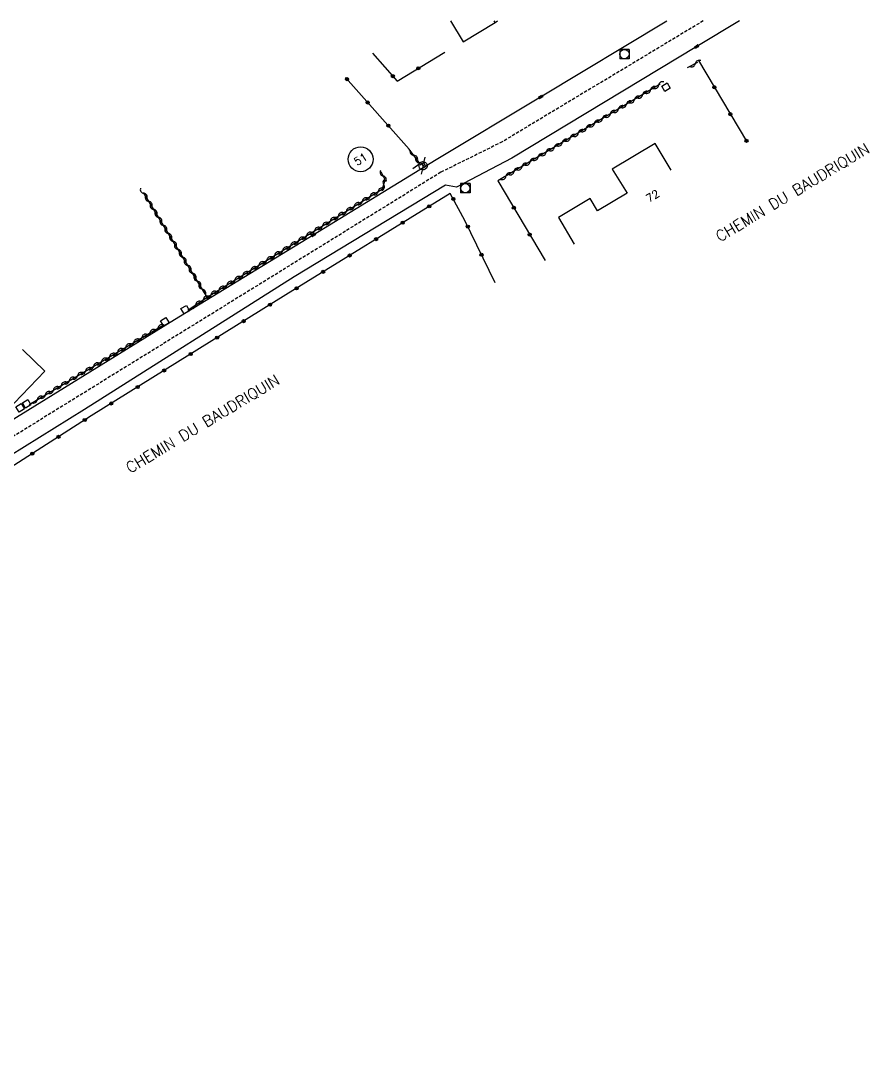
# Model space of a CAD drawing. Header units: millimetres. Extents: x 133016 to 134000, y 142000 to 143000.
# Drawn here: x 133440.9 to 133576.9, y 142832.2 to 143000 of the extents above; entities that cross this region are included whole.
import ezdxf
from ezdxf.enums import TextEntityAlignment as Align

# ---------------------------------------------------------------- set-up
doc = ezdxf.new("R2010")
doc.units = ezdxf.units.MM
doc.linetypes.add('DASHED', pattern=[0.75, 0.5, -0.25])
doc.layers.get('0').update_dxf_attribs({"linetype": 'CONTINUOUS'})
for name, color, linetype in [('W0001', 6, 'DASHED'), ('W0008', 7, 'CONTINUOUS'), ('W0100', 7, 'CONTINUOUS'), ('W0112', 1, 'DASHED'), ('W0310', 3, 'CONTINUOUS'), ('W0322', 7, 'CONTINUOUS'), ('W0400', 7, 'CONTINUOUS'), ('W0420', 7, 'CONTINUOUS'), ('W0471', 7, 'CONTINUOUS'), ('W0989', 7, 'CONTINUOUS'), ('W0991', 7, 'CONTINUOUS'), ('W1102', 7, 'CONTINUOUS')]:
    doc.layers.add(name, color=color, linetype=linetype)
doc.styles.get("Standard").update_dxf_attribs({"font": 'romans.shx', "width": 0.85})

# ---------------------------------------------------------------- blocks, each defined once
blk = doc.blocks.new('t112o')
at = {"color": 0, "linetype": 'Continuous'}
for p, q in [((-0.5, 0.5), (0.5, 0.5)), ((-0.5, -0.5), (-0.5, 0.5)), ((0.5, 0.5), (0.5, -0.5)), ((0.5, -0.5), (-0.5, -0.5))]:
    blk.add_line(p, q, dxfattribs=at)
blk = doc.blocks.new('t310o')
at = {"color": 0, "linetype": 'Continuous'}
for centre, start, end in [((-0.5, 0.38), 216.8699, 323.1304), ((0.5, -0.37), 36.8699, 143.1303)]:
    blk.add_arc(centre, 0.625, start, end, dxfattribs=at)
blk = doc.blocks.new('t322o')
at = {"color": 0, "linetype": 'Continuous'}
for radius in [0.25, 0.15]:
    blk.add_circle((0, 0), radius, dxfattribs=at)
blk = doc.blocks.new('T471')
for p, q in [((-0.333334, 0.333334), (-0.333334, -0.333334)), ((-0.333334, 0.333334), (0.333334, 0.333334)), ((-0.333334, 0), (0, 0)), ((0.500001, 0.500001), (1.000002, 1.000002)), ((-0.500001, -0.500001), (-1.000002, -1.000002)), ((-0.333334, -0.333334), (0.333334, -0.333334))]:
    blk.add_line(p, q)
blk.add_ellipse((0, 0), major_axis=(0.471405, 0.471405), ratio=1, start_param=5.4977871438, end_param=11.780972451)
blk = doc.blocks.new('T400')
for p, q in [((-0.15, 0.3), (0.15, 0.3)), ((-0.15, -0.25), (-0.15, 0.3)), ((-0.15, 0.15), (0.15, 0.15)), ((-0.15, 0), (0.15, 0)), ((0.15, 0.3), (0.15, -0.25)), ((-0.15, -0.15), (0.15, -0.15)), ((-0.15, -0.25), (-0.15, -0.3)), ((-0.15, -0.3), (0.15, -0.3)), ((0.15, -0.3), (0.15, -0.25))]:
    blk.add_line(p, q)
blk = doc.blocks.new('T420')
for p, q in [((0.75, 0.75), (-0.75, 0.75)), ((-0.75, 0.75), (-0.75, -0.75)), ((0.75, 0.75), (0.75, -0.75)), ((0.75, -0.75), (-0.75, -0.75))]:
    blk.add_line(p, q)
blk.add_ellipse((0, 0), major_axis=(-0.53, 0.53), ratio=1, start_param=3.926991, end_param=10.210176)

msp = doc.modelspace()

# ---------------------------------------------------------------- linework, layer by layer
at = {"layer": 'W0001'}
msp.add_lwpolyline([(133550.3, 143000), (133518.09, 142980.6), (133508.23, 142975.72), (133439.31, 142933.11), (133426.73, 142925.03), (133418.59, 142919.22), (133412.45, 142914.75), (133406.5, 142909.94), (133399.72, 142903.81), (133392.11, 142897.55), (133385.58, 142891.31), (133378.06, 142883.85), (133371.98, 142877.61), (133366.06, 142871.17), (133359.47, 142863.74), (133346.83, 142847.33), (133335.13, 142830.05), (133313.63, 142799.42), (133307.94, 142791.81), (133295.81, 142775.91)], dxfattribs=at)
at = {"layer": 'W0008'}
for points in [[(133556.11, 143000), (133549.27, 142995.88), (133519.61, 142978), (133510.75, 142973.31), (133509, 142973.67), (133484.73, 142958.94), (133451.09, 142937.67), (133434.23, 142927.16)], [(133437.2, 142934.61), (133465.55, 142952.11), (133487.78, 142965.67), (133507.47, 142977.75), (133524.23, 142987.81), (133524.23, 142987.81), (133544.47, 143000)]]:
    msp.add_lwpolyline(points, dxfattribs=at)
at = {"layer": 'W0100'}
for points in [[(133509.8, 143000), (133511.8, 142996.67), (133516.92, 142999.77), (133516.78, 143000)], [(133545.17, 142976.05), (133542.59, 142980.35), (133535.7, 142976.2), (133538.09, 142972.36), (133533.33, 142969.53), (133532.19, 142971.49), (133527.08, 142968.45), (133529.63, 142964.16)], [(133441.14, 142947.27), (133444.75, 142943.81), (133439.84, 142938.69), (133437.05, 142937.35), (133432.19, 142941.95), (133427.41, 142946.52), (133425.52, 142948.35), (133420.69, 142953.13)]]:
    msp.add_lwpolyline(points, dxfattribs=at)
at = {"layer": 'W0112'}
msp.add_lwpolyline([(133516.92, 142999.77), (133517.31, 143000)], dxfattribs=at)
at = {"layer": 'W0310'}
for points in [[(133549.39, 142993.35), (133547.72, 142992.45)], [(133543.39, 142989.85), (133517.39, 142974.33)], [(133503.75, 142976.3), (133504.86, 142977.14), (133503.16, 142979.45)], [(133467.66, 142953.58), (133470.77, 142955.69), (133498.89, 142973.08), (133499.31, 142974.49), (133498.67, 142975.77)], [(133470.77, 142955.69), (133460.53, 142972.47)], [(133442.23, 142938.47), (133463.88, 142951.31)]]:
    msp.add_lwpolyline(points, dxfattribs=at)
at = {"layer": 'W0322'}
for points in [[(133497.27, 142994.81), (133501.23, 142990.35), (133508.89, 142994.99)], [(133549.53, 142993.63), (133557.27, 142980.7)], [(133492.92, 142990.95), (133503.16, 142979.45)], [(133517.39, 142974.33), (133524.94, 142961.58)], [(133516.94, 142958), (133512.09, 142967.97), (133509.75, 142972.33), (133483.38, 142956.05), (133452.16, 142936.63), (133433.31, 142924.55)]]:
    msp.add_lwpolyline(points, dxfattribs=at)
at = {"layer": 'W1102'}
msp.add_circle((133495.36, 142977.8), 2, dxfattribs=at)

# ---------------------------------------------------------------- block references
at = {"layer": 'W0112'}
for p, rotation in [((133544.34, 142989.37), 31.21470913559057), ((133467.25, 142953.68), 29.92999468679804), ((133463.98, 142951.73), 31.21963414857442), ((133440.76, 142937.94), 211.2147091355906), ((133441.83, 142938.57), 209.9347994856766)]:
    msp.add_blockref('t112o', p, dxfattribs=dict(at, rotation=rotation))
at = {"layer": 'W0310'}
for p, rotation in [((133549.04, 142993.16), 208.046333499531), ((133540.58, 142988.17), 210.8269651309433), ((133541.86, 142988.93), 210.8269651309433), ((133543.15, 142989.7), 210.8269651309433), ((133538, 142986.63), 210.8269651309433), ((133539.29, 142987.4), 210.8269651309433), ((133535.42, 142985.09), 210.8269651309433), ((133536.71, 142985.86), 210.8269651309433), ((133532.85, 142983.55), 210.8269651309433), ((133534.14, 142984.32), 210.8269651309433), ((133530.27, 142982.02), 210.8269651309433), ((133531.56, 142982.78), 210.8269651309433), ((133526.41, 142979.71), 210.8269651309433), ((133527.7, 142980.48), 210.8269651309433), ((133528.98, 142981.25), 210.8269651309433), ((133503.91, 142978.44), 126.3723486812543), ((133523.83, 142978.17), 210.8269651309433), ((133525.12, 142978.94), 210.8269651309433), ((133504.8, 142977.23), 126.3723486812543), ((133521.26, 142976.64), 210.8269651309433), ((133522.54, 142977.4), 210.8269651309433), ((133499, 142975.12), 116.5650511775986), ((133518.68, 142975.1), 210.8269651309433), ((133519.97, 142975.87), 210.8269651309433), ((133499.08, 142973.73), 73.30038198437056), ((133460.61, 142972.34), 121.377733790242), ((133461.39, 142971.06), 121.377733790242), ((133496.91, 142971.86), 31.72984661823559), ((133498.19, 142972.65), 31.72984661823559), ((133462.17, 142969.78), 121.377733790242), ((133494.36, 142970.28), 31.72984661823559), ((133495.64, 142971.07), 31.72984661823559), ((133462.96, 142968.5), 121.377733790242), ((133490.53, 142967.91), 31.72984661823559), ((133491.81, 142968.7), 31.72984661823559), ((133493.09, 142969.49), 31.72984661823559), ((133463.74, 142967.21), 121.377733790242), ((133487.98, 142966.33), 31.72984661823559), ((133489.26, 142967.12), 31.72984661823559), ((133464.52, 142965.93), 121.377733790242), ((133465.3, 142964.65), 121.377733790242), ((133485.43, 142964.76), 31.72984661823559), ((133486.71, 142965.55), 31.72984661823559), ((133466.08, 142963.37), 121.377733790242), ((133482.88, 142963.18), 31.72984661823559), ((133484.16, 142963.97), 31.72984661823559), ((133466.86, 142962.09), 121.377733790242), ((133480.33, 142961.6), 31.72984661823559), ((133481.6, 142962.39), 31.72984661823559), ((133467.64, 142960.81), 121.377733790242), ((133468.42, 142959.53), 121.377733790242), ((133477.78, 142960.02), 31.72984661823559), ((133479.05, 142960.81), 31.72984661823559), ((133469.2, 142958.25), 121.377733790242), ((133475.22, 142958.45), 31.72984661823559), ((133476.5, 142959.23), 31.72984661823559), ((133469.98, 142956.97), 121.377733790242), ((133472.67, 142956.87), 31.72984661823559), ((133473.95, 142957.66), 31.72984661823559), ((133470.14, 142955.26), 34.1527546174917), ((133471.4, 142956.08), 31.72984661823559), ((133468.9, 142954.42), 34.1527546174917), ((133461.58, 142949.95), 30.68913861324286), ((133462.87, 142950.72), 30.68913861324286), ((133459, 142948.42), 30.68913861324286), ((133460.29, 142949.19), 30.68913861324286), ((133455.13, 142946.13), 30.68913861324286), ((133456.42, 142946.89), 30.68913861324286), ((133457.71, 142947.66), 30.68913861324286), ((133452.55, 142944.59), 30.68913861324286), ((133453.84, 142945.36), 30.68913861324286), ((133449.97, 142943.06), 30.68913861324286), ((133451.26, 142943.83), 30.68913861324286), ((133447.39, 142941.53), 30.68913861324286), ((133448.68, 142942.3), 30.68913861324286), ((133444.81, 142940), 30.68913861324286), ((133446.1, 142940.77), 30.68913861324286), ((133443.52, 142939.24), 30.68913861324286)]:
    msp.add_blockref('t310o', p, dxfattribs=dict(at, rotation=rotation))
at = {"layer": 'W0322'}
for p, rotation in [((133504.62, 142992.39), 31.22102320084773), ((133493.18, 142990.66), 311.6671364811862), ((133500.54, 142991.13), 311.609337265513), ((133552.1, 142989.34), 300.9026194470121), ((133496.51, 142986.92), 311.6671364811862), ((133554.67, 142985.05), 300.9026194470121), ((133499.83, 142983.19), 311.6671364811862), ((133557.24, 142980.76), 300.9026194470121), ((133506.37, 142970.25), 211.6868958964739), ((133510.24, 142971.42), 118.2639054761699), ((133519.94, 142970.03), 300.6218722344676), ((133502.12, 142967.62), 211.6868958964739), ((133512.57, 142967), 115.9149312586377), ((133497.87, 142964.99), 211.6868958964739), ((133522.48, 142965.72), 300.6218722344676), ((133493.61, 142962.37), 211.6868958964739), ((133514.75, 142962.5), 115.9149312586377), ((133489.36, 142959.74), 211.6868958964739), ((133485.1, 142957.11), 211.6868958964739), ((133480.85, 142954.48), 211.8866489659113), ((133476.61, 142951.84), 211.8866489659113), ((133472.36, 142949.2), 211.8866489659113), ((133468.12, 142946.55), 211.8866489659113), ((133463.87, 142943.91), 211.8866489659113), ((133459.62, 142941.27), 211.8866489659113), ((133455.38, 142938.63), 211.8866489659113), ((133451.14, 142935.98), 212.6583376473818), ((133446.93, 142933.28), 212.6583376473818), ((133442.72, 142930.58), 212.6583376473818)]:
    msp.add_blockref('t322o', p, dxfattribs=dict(at, rotation=rotation))
at = {"layer": 'W0400'}
for p, rotation in [((133549.27, 142995.88), 122.1917716948303), ((133524.23, 142987.81), 301.261339416075), ((133487.79, 142965.68), 301.4441581812774)]:
    msp.add_blockref('T400', p, dxfattribs=dict(at, rotation=rotation))
at = {"layer": 'W0420'}
for p in [(133537.68, 142994.69), (133512.16, 142973.16)]:
    msp.add_blockref('T420', p, dxfattribs=at)
at = {"layer": 'W0471', "rotation": 211.725488238495}
msp.add_blockref('T471', (133505.39, 142976.77), dxfattribs=at)

# ---------------------------------------------------------------- texts
at = {"layer": 'W0989'}
for p in [(133564.66, 142972.41), (133470.08, 142935.29)]:
    msp.add_text('CHEMIN DU BAUDRIQUIN', height=1.75, rotation=31, dxfattribs=at).set_placement(p, align=Align.MIDDLE)
at = {"layer": 'W0991'}
for s, rotation, p in [('51', 32, (133495.36, 142977.83)), ('72', 31, (133542.2, 142971.93))]:
    msp.add_text(s, height=1.25, rotation=rotation, dxfattribs=at).set_placement(p, align=Align.MIDDLE)

doc.saveas('drawing.dxf')
